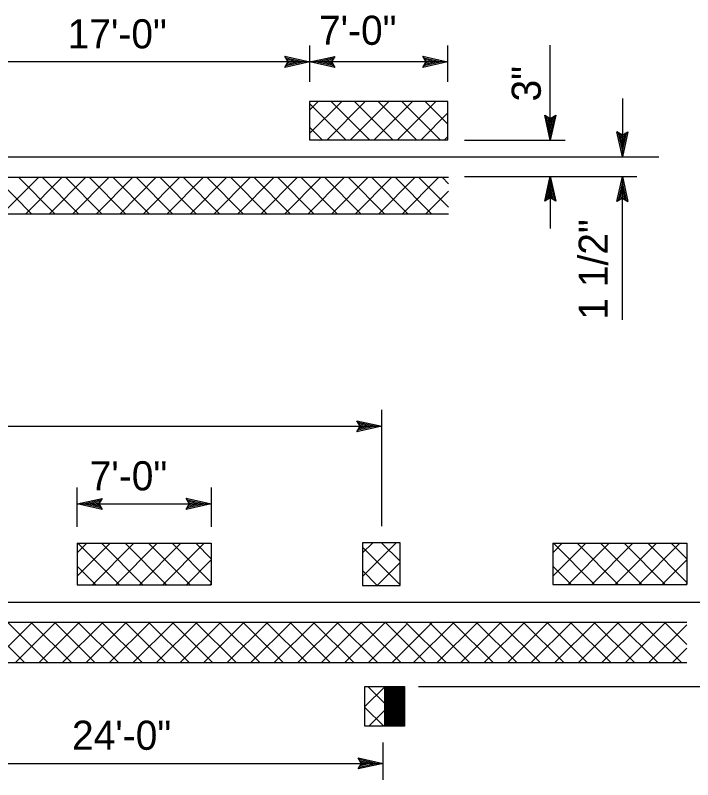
# Model space of a CAD drawing. Extents: x -893 to 867, y -474 to 712.
# Drawn here: x -132.1 to 30.7, y 0.3 to 184 of the extents above; entities that cross this region are included whole.
import ezdxf

# ---------------------------------------------------------------- set-up
doc = ezdxf.new("R2010")
doc.units = 0
for name, color, linetype in [('56 Stage 3 Anno', 7, 'Continuous'), ('57 Undefined', 7, 'Continuous'), ('60 Nongeo Data', 7, 'Continuous')]:
    doc.layers.add(name, color=color, linetype=linetype)

# ---------------------------------------------------------------- blocks, each defined once
blk = doc.blocks.new('AHT')
at = {"layer": '60 Nongeo Data'}
blk.add_lwpolyline([(-5.9055, 1.3189), (0, 0), (-5.9059, -1.3094), (-5.6957, -0.9602), (-1.3693, -0.0035), (-5.6968, 0.9693), (-5.4886, 0.6205), (-2.7193, 0.002), (-5.4858, -0.6114), (-5.2756, -0.2622), (-4.0791, 0.0031), (-5.2799, 0.2713), (-5.1181, 0), (-5.9059, -1.3094), (-5.1181, 0)], close=True, dxfattribs=at)

msp = doc.modelspace()

# ---------------------------------------------------------------- linework, layer by layer
at = {"layer": '56 Stage 3 Anno'}
for p, q in [((-61.28, 168.05), (-61.28, 176.78)), ((-28.09, 168.05), (-28.09, 176.78)), ((-3.49, 154.04), (-3.49, 176.89)), ((-61.28, 172.84), (-142.06, 172.84)), ((-66.48, 172.84), (-67.28, 174.18)), ((-67.28, 174.18), (-67.28, 174.18)), ((-67.28, 174.18), (-61.28, 172.84)), ((-61.28, 172.84), (-67.28, 171.51)), ((-67.28, 171.51), (-66.48, 172.84)), ((-67.06, 173.83), (-62.66, 172.85)), ((-62.67, 172.84), (-67.04, 171.87)), ((-64.04, 172.85), (-66.86, 172.22)), ((-66.82, 173.47), (-64.04, 172.85)), ((-66.65, 173.12), (-65.42, 172.85)), ((-65.42, 172.85), (-66.63, 172.58)), ((-61.28, 172.84), (-55.28, 174.17)), ((-28.17, 172.84), (-61.28, 172.84)), ((-61.28, 172.84), (-61.28, 172.84)), ((-55.28, 171.5), (-61.28, 172.84)), ((-61.28, 172.84), (-61.28, 172.84)), ((-55.5, 171.86), (-59.9, 172.84)), ((-59.89, 172.85), (-55.51, 173.82)), ((-58.52, 172.84), (-55.69, 173.47)), ((-55.73, 172.22), (-58.52, 172.84)), ((-57.14, 172.84), (-55.93, 173.11)), ((-55.91, 172.57), (-57.14, 172.84)), ((-55.28, 174.17), (-56.08, 172.84)), ((-56.08, 172.84), (-55.28, 171.5)), ((-55.28, 174.17), (-55.28, 174.17)), ((-33.37, 172.84), (-34.17, 174.18)), ((-34.17, 174.18), (-34.17, 174.18)), ((-34.17, 174.18), (-28.17, 172.84)), ((-28.17, 172.84), (-34.17, 171.51)), ((-34.17, 171.51), (-33.37, 172.84)), ((-33.96, 173.83), (-29.55, 172.85)), ((-29.56, 172.84), (-33.94, 171.87)), ((-30.94, 172.85), (-33.76, 172.22)), ((-33.72, 173.47), (-30.94, 172.85)), ((-33.55, 173.12), (-32.32, 172.85)), ((-32.32, 172.85), (-33.53, 172.58)), ((-28.17, 172.84), (-28.17, 172.84)), ((-67.28, 171.51), (-67.28, 171.51)), ((-55.28, 171.5), (-55.28, 171.5)), ((-34.17, 171.51), (-34.17, 171.51)), ((13.82, 164.03), (13.82, 150.03)), ((-3.49, 154.04), (-4.82, 160.04)), ((-4.82, 160.04), (-4.82, 160.04)), ((-4.82, 160.04), (-3.49, 159.24)), ((-3.49, 159.24), (-2.15, 160.04)), ((-2.15, 160.04), (-3.49, 154.04)), ((-2.15, 160.04), (-2.15, 160.04)), ((-3.5, 155.43), (-4.47, 159.8)), ((-3.49, 156.8), (-4.12, 159.62)), ((-3.49, 158.18), (-3.76, 159.39)), ((-2.51, 159.82), (-3.49, 155.42)), ((-2.87, 159.59), (-3.49, 156.8)), ((-3.22, 159.41), (-3.49, 158.18)), ((-24.15, 154), (0.11, 154)), ((-3.49, 154.04), (-3.49, 154.04)), ((-24.15, 145.33), (4.27, 145.33)), ((-4.83, 139.37), (-3.49, 145.37)), ((-3.49, 145.37), (-3.49, 145.37)), ((-3.49, 145.37), (-2.16, 139.37)), ((-3.49, 145.37), (-3.49, 132.78)), ((4.27, 145.33), (17.32, 145.33)), ((13.82, 110.88), (13.82, 145.33)), ((-4.48, 139.59), (-3.5, 143.99)), ((-3.49, 143.98), (-2.52, 139.6)), ((-4.12, 139.82), (-3.5, 142.61)), ((-3.5, 142.61), (-2.87, 139.78)), ((-3.49, 140.17), (-4.83, 139.37)), ((-3.77, 140), (-3.5, 141.23)), ((-3.5, 141.23), (-3.23, 140.02)), ((-2.16, 139.37), (-3.49, 140.17)), ((-4.83, 139.37), (-4.83, 139.37)), ((-2.16, 139.37), (-2.16, 139.37)), ((-44.01, 61.22), (-44.01, 89.2)), ((-49.21, 85.26), (-50.01, 86.6)), ((-50.01, 86.6), (-50.01, 86.6)), ((-50.01, 86.6), (-44.01, 85.26)), ((-272.99, 85.26), (-44.01, 85.26)), ((-44.01, 85.26), (-50.01, 83.93)), ((-50.01, 83.93), (-49.21, 85.26)), ((-49.8, 86.25), (-45.39, 85.26)), ((-45.41, 85.26), (-49.78, 84.29)), ((-46.78, 85.26), (-49.6, 84.64)), ((-49.56, 85.89), (-46.78, 85.26)), ((-49.39, 85.54), (-48.16, 85.27)), ((-48.16, 85.27), (-49.37, 85)), ((-44.01, 85.26), (-44.01, 85.26)), ((-50.01, 83.93), (-50.01, 83.93)), ((-117.2, 61.1), (-117.2, 70.55)), ((-84.96, 61.1), (-84.96, 70.55)), ((-117.2, 66.61), (-111.2, 67.94)), ((-117.2, 66.61), (-85.02, 66.61)), ((-111.2, 65.27), (-117.2, 66.61)), ((-117.2, 66.61), (-117.2, 66.61)), ((-111.42, 65.63), (-115.82, 66.61)), ((-115.81, 66.62), (-111.44, 67.59)), ((-114.44, 66.61), (-111.61, 67.24)), ((-111.65, 65.99), (-114.44, 66.61)), ((-113.06, 66.61), (-111.85, 66.88)), ((-111.83, 66.34), (-113.06, 66.61)), ((-111.2, 67.94), (-112, 66.61)), ((-112, 66.61), (-111.2, 65.27)), ((-111.2, 67.94), (-111.2, 67.94)), ((-90.22, 66.61), (-91.02, 67.95)), ((-91.02, 67.95), (-91.02, 67.95)), ((-91.02, 67.95), (-85.02, 66.61)), ((-85.02, 66.61), (-91.02, 65.28)), ((-91.02, 65.28), (-90.22, 66.61)), ((-90.8, 67.6), (-86.4, 66.62)), ((-86.41, 66.61), (-90.78, 65.64)), ((-87.78, 66.62), (-90.6, 65.99)), ((-90.57, 67.24), (-87.78, 66.62)), ((-90.39, 66.89), (-89.16, 66.62)), ((-89.16, 66.62), (-90.37, 66.35)), ((-85.02, 66.61), (-85.02, 66.61)), ((-111.2, 65.27), (-111.2, 65.27)), ((-91.02, 65.28), (-91.02, 65.28)), ((-35.17, 22.7), (51.77, 22.7)), ((-43.63, 0.32), (-43.63, 9.26)), ((-48.84, 4.25), (-49.64, 5.59)), ((-49.64, 5.59), (-49.64, 5.59)), ((-49.64, 5.59), (-43.64, 4.25)), ((-158.44, 4.25), (-43.64, 4.25)), ((-43.64, 4.25), (-49.64, 2.92)), ((-49.64, 2.92), (-48.84, 4.25)), ((-49.42, 5.24), (-45.02, 4.25)), ((-45.03, 4.25), (-49.4, 3.28)), ((-46.4, 4.26), (-49.23, 3.63)), ((-49.19, 4.88), (-46.4, 4.26)), ((-49.01, 4.53), (-47.78, 4.26)), ((-47.78, 4.26), (-48.99, 3.99)), ((-43.64, 4.25), (-43.64, 4.25)), ((-49.64, 2.92), (-49.64, 2.92))]:
    msp.add_line(p, q, dxfattribs=at)
at = {"layer": '60 Nongeo Data'}
for p, q in [((-330.43, 150.03), (22.59, 150.03)), ((-287.95, 145.1), (-27.95, 145.1)), ((-27.93, 136.28), (-287.95, 136.28)), ((-117.2, 57.16), (-85, 57.16)), ((-117.2, 57.16), (-117.2, 47.19)), ((-85, 57.16), (-85, 47.19)), ((-2.9, 57.16), (29.3, 57.16)), ((-2.9, 57.16), (-2.9, 47.2)), ((29.3, 57.16), (29.3, 47.2)), ((-117.2, 47.19), (-85, 47.19)), ((-2.9, 47.2), (29.3, 47.2)), ((-330.43, 43.02), (94.66, 43.02)), ((29.3, 38.14), (-278.08, 38.14)), ((-43.21, 38.16), (-33.53, 28.47)), ((-278.14, 28.47), (29.3, 28.47))]:
    msp.add_line(p, q, dxfattribs=at)
for points in [[(-61.34, 163.35), (-61.35, 154.13), (-28.11, 154.1), (-28.1, 163.31)], [(-48.65, 57.28), (-48.66, 47.02), (-39.6, 47.01), (-39.59, 57.27)]]:
    msp.add_lwpolyline(points, close=True, dxfattribs=at)
for points in [[(-61.35, 161.26), (-59.26, 163.35)], [(-61.35, 155.59), (-53.61, 163.34)], [(-52.63, 154.13), (-61.35, 162.84)], [(-57.16, 154.13), (-47.96, 163.33)], [(-46.97, 154.12), (-56.19, 163.34)], [(-51.51, 154.12), (-42.3, 163.33)], [(-41.31, 154.11), (-50.53, 163.34)], [(-45.86, 154.12), (-36.65, 163.32)], [(-35.64, 154.11), (-44.87, 163.33)], [(-40.21, 154.11), (-31, 163.32)], [(-29.98, 154.1), (-39.2, 163.32)], [(-28.1, 157.88), (-33.54, 163.32)], [(-34.56, 154.11), (-28.1, 160.56)], [(-58.3, 154.13), (-61.35, 157.19)], [(-28.91, 154.1), (-28.11, 154.9)], [(-128.15, 136.28), (-136.96, 145.1)], [(-135.29, 136.28), (-126.47, 145.1)], [(-122.49, 136.28), (-131.3, 145.1)], [(-129.63, 136.28), (-120.82, 145.1)], [(-116.83, 136.28), (-125.65, 145.1)], [(-123.97, 136.28), (-115.16, 145.1)], [(-111.18, 136.28), (-119.99, 145.1)], [(-118.32, 136.28), (-109.5, 145.1)], [(-105.52, 136.28), (-114.33, 145.1)], [(-112.66, 136.28), (-103.85, 145.1)], [(-99.86, 136.28), (-108.68, 145.1)], [(-107, 136.28), (-98.19, 145.1)], [(-94.21, 136.28), (-103.02, 145.1)], [(-101.34, 136.28), (-92.53, 145.1)], [(-88.55, 136.28), (-97.36, 145.1)], [(-95.69, 136.28), (-86.87, 145.1)], [(-82.89, 136.28), (-91.71, 145.1)], [(-90.03, 136.28), (-81.22, 145.1)], [(-77.23, 136.28), (-86.05, 145.1)], [(-84.37, 136.28), (-75.56, 145.1)], [(-71.58, 136.28), (-80.39, 145.1)], [(-78.72, 136.28), (-69.9, 145.1)], [(-65.92, 136.28), (-74.73, 145.1)], [(-73.06, 136.28), (-64.25, 145.1)], [(-60.26, 136.28), (-69.08, 145.1)], [(-67.4, 136.28), (-58.59, 145.1)], [(-54.61, 136.28), (-63.42, 145.1)], [(-61.75, 136.28), (-52.93, 145.1)], [(-48.95, 136.28), (-57.76, 145.1)], [(-56.09, 136.28), (-47.28, 145.1)], [(-43.29, 136.28), (-52.11, 145.1)], [(-50.43, 136.28), (-41.62, 145.1)], [(-37.64, 136.28), (-46.45, 145.1)], [(-44.78, 136.28), (-35.96, 145.1)], [(-31.98, 136.28), (-40.79, 145.1)], [(-39.12, 136.28), (-30.31, 145.1)], [(-27.95, 137.91), (-35.14, 145.1)], [(-27.95, 143.57), (-29.48, 145.1)], [(-33.46, 136.28), (-27.95, 141.8)], [(-117.21, 49.21), (-109.27, 57.15)], [(-117.2, 54.87), (-114.92, 57.16)], [(-107.07, 47.18), (-117.05, 57.16)], [(-113.57, 47.19), (-103.62, 57.14)], [(-101.41, 47.18), (-111.39, 57.15)], [(-107.92, 47.18), (-97.97, 57.14)], [(-95.75, 47.17), (-105.72, 57.15)], [(-102.27, 47.18), (-92.32, 57.13)], [(-90.09, 47.16), (-100.06, 57.14)], [(-96.62, 47.17), (-86.67, 57.13)], [(-85.01, 47.75), (-94.4, 57.13)], [(-85.01, 53.4), (-88.73, 57.13)], [(-48.66, 49.14), (-40.53, 57.28)], [(-48.65, 54.81), (-46.18, 57.28)], [(-39.59, 52.81), (-44.06, 57.28)], [(-2.91, 49.21), (5.03, 57.15)], [(-2.9, 54.87), (-0.62, 57.16)], [(7.23, 47.19), (-2.75, 57.16)], [(0.73, 47.19), (10.68, 57.15)], [(12.89, 47.18), (2.92, 57.15)], [(6.38, 47.19), (16.34, 57.14)], [(18.55, 47.17), (8.58, 57.15)], [(12.03, 47.18), (21.99, 57.13)], [(24.22, 47.17), (14.24, 57.14)], [(17.68, 47.17), (27.64, 57.13)], [(29.29, 47.75), (19.91, 57.14)], [(29.29, 53.4), (25.57, 57.13)], [(-39.6, 47.16), (-48.65, 56.22)], [(-112.74, 47.19), (-117.21, 51.66)], [(-90.97, 47.17), (-85.01, 53.13)], [(-45.13, 47.02), (-39.59, 52.55)], [(1.57, 47.19), (-2.9, 51.66)], [(23.33, 47.17), (29.29, 53.13)], [(-45.11, 47.02), (-48.66, 50.57)], [(-85.32, 47.16), (-85.01, 47.46)], [(28.98, 47.16), (29.29, 47.47)], [(-129.91, 28.47), (-139.57, 38.14)], [(-137.71, 28.47), (-128.04, 38.14)], [(-124.25, 28.47), (-133.92, 38.14)], [(-132.05, 28.47), (-122.39, 38.14)], [(-118.59, 28.47), (-128.26, 38.14)], [(-126.39, 28.47), (-116.73, 38.14)], [(-112.94, 28.47), (-122.6, 38.14)], [(-120.74, 28.47), (-111.07, 38.14)], [(-107.28, 28.47), (-116.95, 38.14)], [(-115.08, 28.47), (-105.41, 38.14)], [(-101.62, 28.47), (-111.29, 38.14)], [(-109.42, 28.47), (-99.76, 38.14)], [(-95.97, 28.47), (-105.63, 38.14)], [(-103.77, 28.47), (-94.1, 38.14)], [(-90.31, 28.47), (-99.98, 38.14)], [(-98.11, 28.47), (-88.44, 38.14)], [(-84.65, 28.47), (-94.32, 38.14)], [(-92.45, 28.47), (-82.79, 38.14)], [(-79, 28.47), (-88.66, 38.14)], [(-86.8, 28.47), (-77.13, 38.14)], [(-73.34, 28.47), (-83.01, 38.14)], [(-81.14, 28.47), (-71.47, 38.14)], [(-67.68, 28.47), (-77.35, 38.14)], [(-75.48, 28.47), (-65.82, 38.14)], [(-62.03, 28.47), (-71.69, 38.14)], [(-69.83, 28.47), (-60.16, 38.14)], [(-56.37, 28.47), (-66.03, 38.14)], [(-64.17, 28.47), (-54.5, 38.14)], [(-50.71, 28.47), (-60.38, 38.14)], [(-58.51, 28.47), (-48.85, 38.14)], [(-45.06, 28.47), (-54.72, 38.14)], [(-52.85, 28.47), (-43.19, 38.14)], [(-39.4, 28.47), (-49.06, 38.14)], [(-47.2, 28.47), (-38.08, 37.59)], [(-41.54, 28.47), (-31.88, 38.14)], [(-28.55, 28.47), (-38.22, 38.14)], [(-36.35, 28.47), (-26.69, 38.14)], [(-22.9, 28.47), (-32.56, 38.14)], [(-30.7, 28.47), (-21.03, 38.14)], [(-17.24, 28.47), (-26.91, 38.14)], [(-25.04, 28.47), (-15.37, 38.14)], [(-11.58, 28.47), (-21.25, 38.14)], [(-19.38, 28.47), (-9.72, 38.14)], [(-5.93, 28.47), (-15.59, 38.14)], [(-13.73, 28.47), (-4.06, 38.14)], [(-0.27, 28.47), (-9.93, 38.14)], [(-8.07, 28.47), (1.6, 38.14)], [(5.39, 28.47), (-4.28, 38.14)], [(-2.41, 28.47), (7.25, 38.14)], [(11.04, 28.47), (1.38, 38.14)], [(3.25, 28.47), (12.91, 38.14)], [(16.7, 28.47), (7.04, 38.14)], [(8.9, 28.47), (18.57, 38.14)], [(22.36, 28.47), (12.69, 38.14)], [(14.56, 28.47), (24.22, 38.14)], [(28.01, 28.47), (18.35, 38.14)], [(20.22, 28.47), (29.3, 37.56)], [(29.3, 32.84), (24.01, 38.14)], [(25.87, 28.47), (29.3, 31.9)], [(-48.04, 22.7), (-43.29, 22.7), (-43.29, 13.2), (-48.04, 13.2), (-48.04, 22.7)], [(-48.04, 22.7), (-43.29, 22.7), (-43.29, 13.2), (-48.04, 13.2), (-48.04, 22.7)], [(-48.04, 17.91), (-43.29, 22.66)], [(-43.29, 18.62), (-47.37, 22.7)], [(-43.29, 22.7), (-38.54, 22.7), (-38.54, 13.2), (-43.29, 13.2), (-43.29, 22.7)], [(-43.29, 22.7), (-38.54, 22.7), (-38.54, 13.2), (-43.29, 13.2), (-43.29, 22.7)], [(-43.05, 13.2), (-43.05, 22.7)], [(-42.8, 13.2), (-42.8, 22.7)], [(-42.55, 13.2), (-42.55, 22.7)], [(-42.3, 13.2), (-42.3, 22.7)], [(-42.05, 13.2), (-42.05, 22.7)], [(-41.8, 13.2), (-41.8, 22.7)], [(-41.55, 13.2), (-41.55, 22.7)], [(-41.3, 13.2), (-41.3, 22.7)], [(-41.05, 13.2), (-41.05, 22.7)], [(-40.8, 13.2), (-40.8, 22.7)], [(-40.55, 13.2), (-40.55, 22.7)], [(-40.3, 13.2), (-40.3, 22.7)], [(-40.05, 13.2), (-40.05, 22.7)], [(-39.8, 13.2), (-39.8, 22.7)], [(-39.55, 13.2), (-39.55, 22.7)], [(-39.3, 13.2), (-39.3, 22.7)], [(-39.05, 13.2), (-39.05, 22.7)], [(-38.8, 13.2), (-38.8, 22.7)], [(-38.55, 13.2), (-38.55, 22.7)], [(-43.53, 13.2), (-48.04, 17.71)], [(-47.09, 13.2), (-43.29, 17.01)]]:
    msp.add_lwpolyline(points, dxfattribs=at)

# ---------------------------------------------------------------- block references
at = {"layer": '56 Stage 3 Anno', "xscale": 1.0169471476996998, "yscale": 1.0120590328348547}
for p, rotation in [((13.82, 150.03), -90), ((13.82, 145.33), 90)]:
    msp.add_blockref('AHT', p, dxfattribs=dict(at, rotation=rotation))

# ---------------------------------------------------------------- texts
at = {"layer": '56 Stage 3 Anno'}
msp.add_text('1 1/2"', height=7, rotation=90, dxfattribs=at).set_placement((10.32, 110.88))
at = {"layer": '57 Undefined'}
for s, p in [('7\'-0"', (-59.1, 176.94)), ('17\'-0"', (-119.51, 176.09)), ('7\'-0"', (-114.21, 69.86)), ('24\'-0"', (-118.46, 7.5))]:
    msp.add_text(s, height=7, dxfattribs=at).set_placement(p)
msp.add_text('3"', height=7, rotation=90, dxfattribs=at).set_placement((-5.78, 163.32))

doc.saveas('drawing.dxf')
